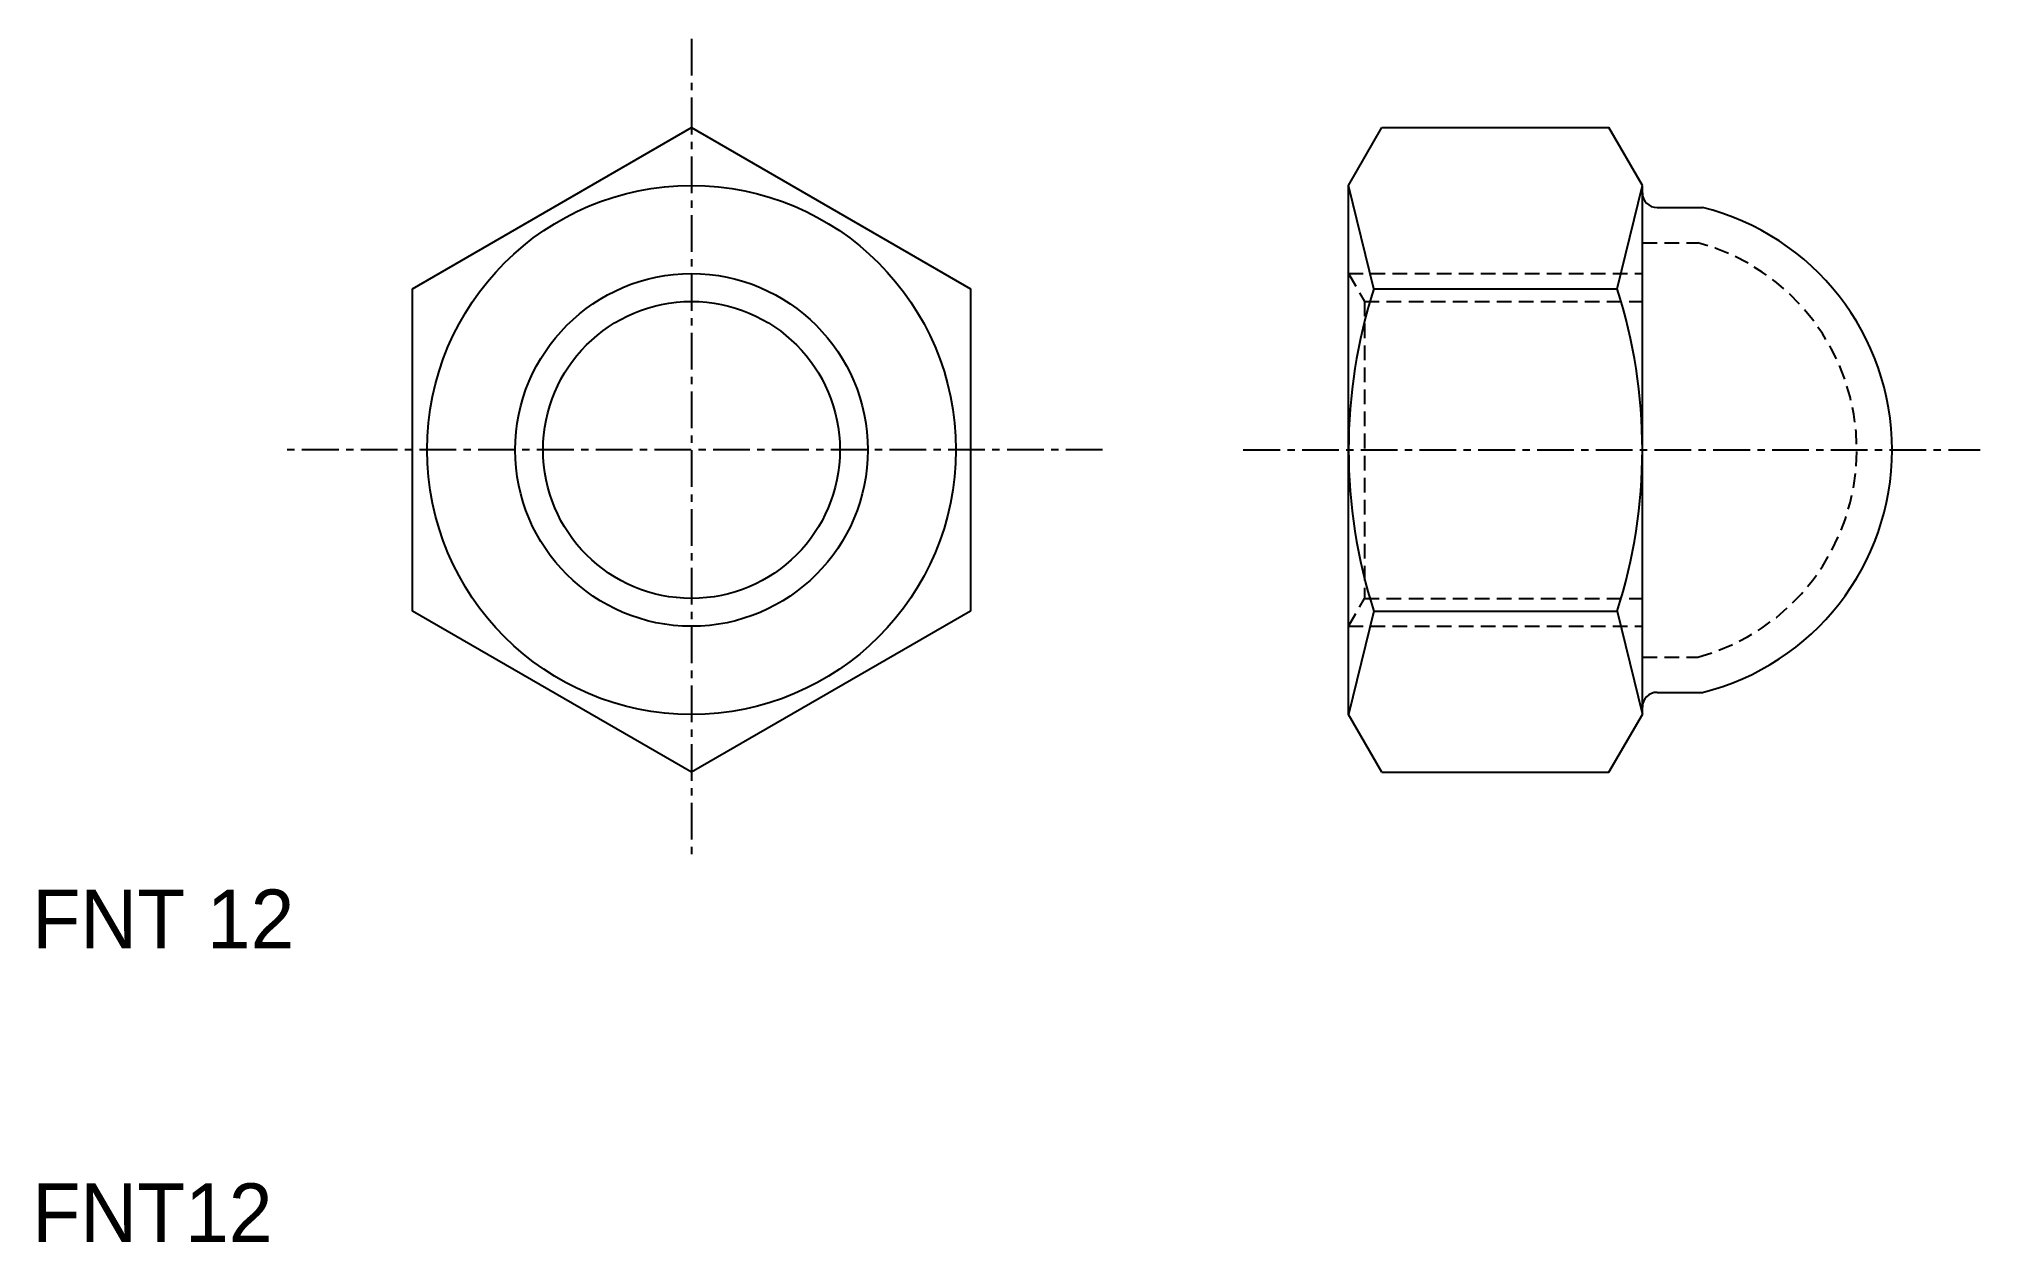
# Model space of a CAD drawing. Extents: x 10.2 to 76.3, y 10 to 50.9.
import ezdxf

# ---------------------------------------------------------------- set-up
doc = ezdxf.new("R2010")
doc.units = 0
doc.linetypes.add('CENTER', pattern=[2, 1.25, -0.25, 0.25, -0.25])
doc.linetypes.add('DASHED', pattern=[0.75, 0.5, -0.25])
doc.layers.get('0').update_dxf_attribs({"linetype": 'CONTINUOUS'})
doc.layers.add('CENTER', color=1, linetype='CENTER')

msp = doc.modelspace()

# ---------------------------------------------------------------- linework, layer by layer
at = {"color": 7, "linetype": 'CONTINUOUS'}
for p, q in [((22.937, 42.444), (32.437, 47.929)), ((32.437, 47.929), (41.937, 42.444)), ((54.803, 45.959), (55.94, 47.929)), ((55.94, 47.929), (63.666, 47.929)), ((64.803, 45.959), (63.666, 47.929)), ((55.659, 42.444), (54.803, 45.959)), ((54.803, 27.959), (54.803, 45.959)), ((63.947, 42.444), (64.803, 45.959)), ((64.803, 27.959), (64.803, 45.959)), ((65.303, 45.209), (66.849, 45.209)), ((22.937, 31.475), (22.937, 42.444)), ((41.937, 42.444), (41.937, 31.475)), ((55.659, 42.444), (63.947, 42.444)), ((32.437, 25.99), (22.937, 31.475)), ((41.937, 31.475), (32.437, 25.99)), ((55.659, 31.475), (54.803, 27.959)), ((55.659, 31.475), (63.947, 31.475)), ((63.947, 31.475), (64.803, 27.959)), ((65.303, 28.709), (66.849, 28.709)), ((55.94, 25.99), (54.803, 27.959)), ((63.666, 25.99), (64.803, 27.959)), ((55.94, 25.99), (63.666, 25.99))]:
    msp.add_line(p, q, dxfattribs=at)
at = {"color": 3, "linetype": 'DASHED'}
for p, q in [((64.803, 44.009), (66.697, 44.009)), ((54.803, 42.96), (64.803, 42.96)), ((54.803, 42.96), (55.349, 42.013)), ((55.349, 42.013), (64.803, 42.013)), ((55.349, 42.013), (55.349, 31.906)), ((54.803, 30.959), (55.349, 31.906)), ((55.349, 31.906), (64.803, 31.906)), ((54.803, 30.959), (64.803, 30.959)), ((64.803, 29.909), (66.697, 29.909))]:
    msp.add_line(p, q, dxfattribs=at)
at = {"color": 7, "linetype": 'CONTINUOUS'}
for radius in [9, 5.053]:
    msp.add_circle((32.437, 36.959), radius, dxfattribs=at)
at = {"color": 3, "linetype": 'CONTINUOUS'}
msp.add_circle((32.437, 36.959), 6, dxfattribs=at)
at = {"color": 7, "linetype": 'CONTINUOUS'}
for centre, radius, start, end in [((65.303, 45.709), 0.5, 180.00012, 270), ((64.803, 36.959), 8.5, 283.93036, 76.06925), ((72.803, 36.959), 18, 162.25925, 197.74099), ((46.803, 36.959), 18, 342.25913, 17.74087), ((65.303, 28.209), 0.5, 90, 180.0001)]:
    msp.add_arc(centre, radius, start, end, dxfattribs=at)
at = {"color": 3, "linetype": 'DASHED'}
msp.add_arc((64.803, 36.959), 7.3, 285.03791, 74.96167, dxfattribs=at)
at = {"layer": 'CENTER', "color": 1, "linetype": 'CENTER'}
for p, q in [((32.437, 50.948), (32.437, 22.971)), ((46.426, 36.959), (18.448, 36.959)), ((51.219, 36.959), (76.303, 36.959))]:
    msp.add_line(p, q, dxfattribs=at)

# ---------------------------------------------------------------- texts
at = {"color": 7, "linetype": 'CONTINUOUS'}
for s, p in [('FNT 12', (10, 20)), ('FNT12', (10, 10))]:
    msp.add_text(s, height=2, dxfattribs=at).set_placement(p)

doc.saveas('drawing.dxf')
